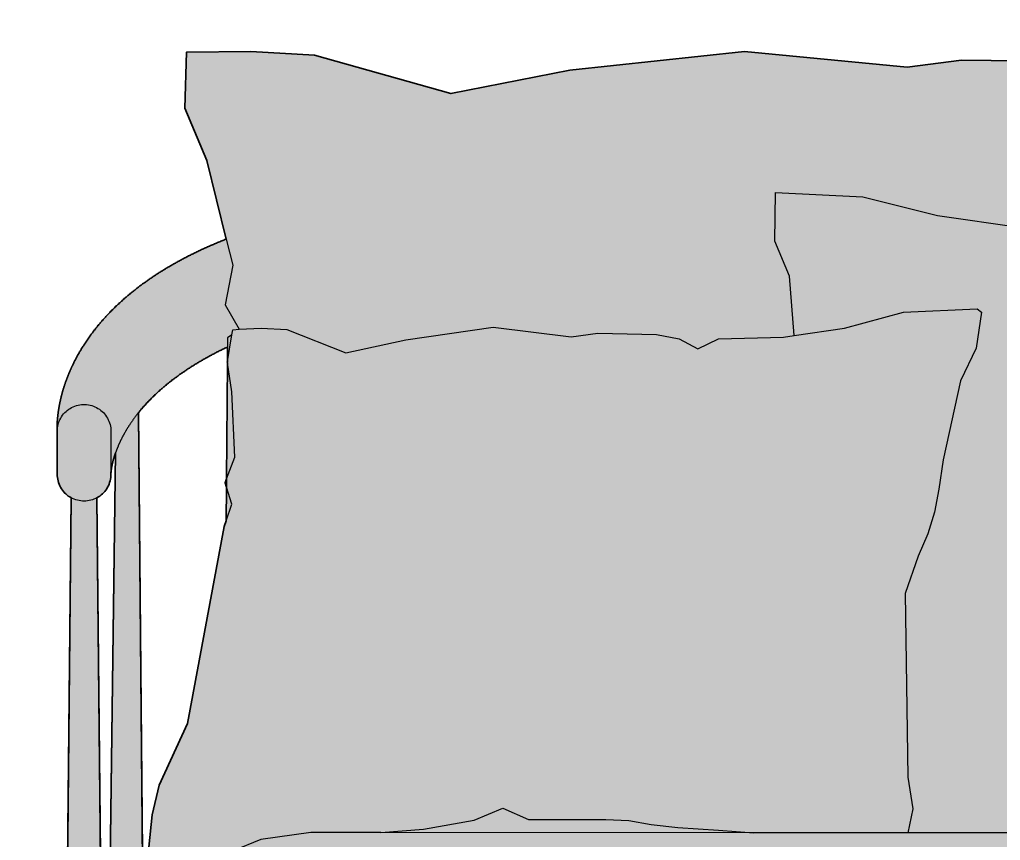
# Model space of a CAD drawing. Header units: millimetres. Extents: x 0 to 2215, y -1124 to 763.
# Drawn here: x 79.2 to 535.2, y 381.4 to 762.8 of the extents above; entities that cross this region are included whole.
import ezdxf

# ---------------------------------------------------------------- set-up
doc = ezdxf.new("R2010")
doc.units = ezdxf.units.MM
doc.layers.add('Blocks', color=7, linetype='Continuous')
doc.layers.add('Blocks$Fill', color=7, linetype='Continuous', true_color=0xffffff)
doc.layers.add('Blocks$Inner', color=7, linetype='Continuous', lineweight=25, true_color=0x007f00)
doc.layers.add('Blocks$Outline', color=7, linetype='Continuous', lineweight=35, true_color=0xff3f3f)

# ---------------------------------------------------------------- blocks, each defined once
blk = doc.blocks.new('Fly SC1 Sofa Front')
at = {"layer": 'Blocks$Fill'}
h = blk.add_hatch(color=256, dxfattribs=at)
h.paths.add_polyline_path([(156.92, 199.66), (168.74, 2.68), (168.76, 2.58), (168.77, 2.48), (168.79, 2.38), (168.81, 2.28), (168.84, 2.18), (168.87, 2.08), (168.9, 1.98), (168.94, 1.88), (168.98, 1.79), (169.02, 1.69), (169.07, 1.6), (169.12, 1.51), (169.17, 1.42), (169.23, 1.33), (169.28, 1.25), (169.35, 1.16), (169.41, 1.08), (169.48, 1), (169.55, 0.93), (169.62, 0.85), (169.69, 0.78), (169.77, 0.71), (169.85, 0.65), (169.93, 0.58), (170.02, 0.52), (170.1, 0.47), (170.19, 0.41), (170.28, 0.36), (170.37, 0.31), (170.46, 0.27), (170.56, 0.23), (170.65, 0.19), (170.75, 0.15), (170.85, 0.12), (170.95, 0.09), (171.05, 0.07), (171.15, 0.04), (171.25, 0.03), (171.35, 0.01), (171.46, 0), (171.56, -0.01), (171.66, -0.01), (171.77, -0.01), (171.87, -0.01), (171.97, 0), (181.88, 0), (191.79, 0), (191.89, -0.01), (192, -0.01), (192.1, -0.01), (192.2, -0.01), (192.31, 0), (192.41, 0.01), (192.51, 0.03), (192.61, 0.04), (192.71, 0.07), (192.81, 0.09), (192.91, 0.12), (193.01, 0.15), (193.11, 0.19), (193.21, 0.23), (193.3, 0.27), (193.39, 0.31), (193.48, 0.36), (193.57, 0.41), (193.66, 0.47), (193.75, 0.52), (193.83, 0.58), (193.91, 0.65), (193.99, 0.71), (194.07, 0.78), (194.15, 0.85), (194.22, 0.93), (194.29, 1), (194.35, 1.08), (194.42, 1.16), (194.48, 1.25), (194.54, 1.33), (194.59, 1.42), (194.65, 1.51), (194.7, 1.6), (194.74, 1.69), (194.78, 1.79), (194.82, 1.88), (194.86, 1.98), (194.89, 2.08), (194.92, 2.18), (194.95, 2.28), (194.97, 2.38), (194.99, 2.48), (195.01, 2.58), (195.02, 2.68), (195.03, 2.79), (195.03, 2.89), (206.84, 199.66), (229.11, 199.66), (240.92, 2.79), (240.93, 2.68), (240.94, 2.58), (240.96, 2.48), (240.98, 2.38), (241, 2.28), (241.03, 2.18), (241.06, 2.08), (241.09, 1.98), (241.13, 1.88), (241.17, 1.79), (241.21, 1.69), (241.26, 1.6), (241.3, 1.51), (241.36, 1.42), (241.41, 1.33), (241.47, 1.25), (241.53, 1.16), (241.6, 1.08), (241.66, 1), (241.73, 0.93), (241.81, 0.85), (241.88, 0.78), (241.96, 0.71), (242.04, 0.65), (242.12, 0.58), (242.2, 0.52), (242.29, 0.47), (242.38, 0.41), (242.47, 0.36), (242.56, 0.31), (242.65, 0.27), (242.75, 0.23), (242.84, 0.19), (242.94, 0.15), (243.04, 0.12), (243.14, 0.09), (243.24, 0.07), (243.34, 0.04), (243.44, 0.03), (243.54, 0.01), (243.64, 0), (243.75, -0.01), (243.85, -0.01), (243.95, -0.01), (244.06, -0.01), (244.16, 0), (254.07, 0), (263.98, 0), (264.08, -0.01), (264.18, -0.01), (264.29, -0.01), (264.39, -0.01), (264.49, 0), (264.6, 0.01), (264.7, 0.03), (264.8, 0.04), (264.9, 0.07), (265, 0.09), (265.1, 0.12), (265.2, 0.15), (265.3, 0.19), (265.39, 0.23), (265.49, 0.27), (265.58, 0.31), (265.67, 0.36), (265.76, 0.41), (265.85, 0.47), (265.94, 0.52), (266.02, 0.58), (266.1, 0.65), (266.18, 0.71), (266.26, 0.78), (266.33, 0.85), (266.4, 0.93), (266.47, 1), (266.54, 1.08), (266.61, 1.16), (266.67, 1.25), (266.73, 1.33), (266.78, 1.42), (266.83, 1.51), (266.88, 1.6), (266.93, 1.69), (266.97, 1.79), (267.01, 1.88), (267.05, 1.98), (267.08, 2.08), (267.11, 2.18), (267.14, 2.28), (267.16, 2.38), (267.18, 2.48), (267.19, 2.58), (267.21, 2.68), (267.22, 2.79), (267.22, 2.89), (279.03, 199.66), (752.69, 199.66), (764.51, 2.68), (764.52, 2.58), (764.54, 2.48), (764.56, 2.38), (764.58, 2.28), (764.6, 2.18), (764.63, 2.08), (764.67, 1.98), (764.7, 1.88), (764.74, 1.79), (764.79, 1.69), (764.83, 1.6), (764.88, 1.51), (764.93, 1.42), (764.99, 1.33), (765.05, 1.25), (765.11, 1.16), (765.17, 1.08), (765.24, 1), (765.31, 0.93), (765.38, 0.85), (765.46, 0.78), (765.54, 0.71), (765.61, 0.65), (765.7, 0.58), (765.78, 0.52), (765.87, 0.47), (765.95, 0.41), (766.04, 0.36), (766.14, 0.31), (766.23, 0.27), (766.32, 0.23), (766.42, 0.19), (766.52, 0.15), (766.61, 0.12), (766.71, 0.09), (766.81, 0.07), (766.92, 0.04), (767.02, 0.03), (767.12, 0.01), (767.22, 0), (767.33, -0.01), (767.43, -0.01), (767.53, -0.01), (767.63, -0.01), (767.74, 0), (777.65, 0), (787.55, 0), (787.66, -0.01), (787.76, -0.01), (787.86, -0.01), (787.97, -0.01), (788.07, 0), (788.17, 0.01), (788.28, 0.03), (788.38, 0.04), (788.48, 0.07), (788.58, 0.09), (788.68, 0.12), (788.78, 0.15), (788.87, 0.19), (788.97, 0.23), (789.06, 0.27), (789.16, 0.31), (789.25, 0.36), (789.34, 0.41), (789.43, 0.47), (789.51, 0.52), (789.6, 0.58), (789.68, 0.65), (789.76, 0.71), (789.84, 0.78), (789.91, 0.85), (789.98, 0.93), (790.05, 1), (790.12, 1.08), (790.18, 1.16), (790.24, 1.25), (790.3, 1.33), (790.36, 1.42), (790.41, 1.51), (790.46, 1.6), (790.51, 1.69), (790.55, 1.79), (790.59, 1.88), (790.63, 1.98), (790.66, 2.08), (790.69, 2.18), (790.71, 2.28), (790.74, 2.38), (790.76, 2.48), (790.77, 2.58), (790.78, 2.68), (790.79, 2.79), (790.8, 2.89), (802.6, 199.66), (825.33, 199.66), (837.14, 2.79), (837.15, 2.68), (837.16, 2.58), (837.18, 2.48), (837.2, 2.38), (837.22, 2.28), (837.25, 2.18), (837.28, 2.08), (837.31, 1.98), (837.35, 1.88), (837.39, 1.79), (837.43, 1.69), (837.47, 1.6), (837.52, 1.51), (837.58, 1.42), (837.63, 1.33), (837.69, 1.25), (837.75, 1.16), (837.82, 1.08), (837.88, 1), (837.95, 0.93), (838.03, 0.85), (838.1, 0.78), (838.18, 0.71), (838.26, 0.65), (838.34, 0.58), (838.42, 0.52), (838.51, 0.47), (838.6, 0.41), (838.69, 0.36), (838.78, 0.31), (838.87, 0.27), (838.96, 0.23), (839.06, 0.19), (839.16, 0.15), (839.26, 0.12), (839.36, 0.09), (839.46, 0.07), (839.56, 0.04), (839.66, 0.03), (839.76, 0.01), (839.86, 0), (839.97, -0.01), (840.07, -0.01), (840.17, -0.01), (840.28, -0.01), (840.38, 0), (850.29, 0), (860.2, 0), (860.3, -0.01), (860.4, -0.01), (860.51, -0.01), (860.61, -0.01), (860.71, 0), (860.82, 0.01), (860.92, 0.03), (861.02, 0.04), (861.12, 0.07), (861.22, 0.09), (861.32, 0.12), (861.42, 0.15), (861.52, 0.19), (861.61, 0.23), (861.71, 0.27), (861.8, 0.31), (861.89, 0.36), (861.98, 0.41), (862.07, 0.47), (862.16, 0.52), (862.24, 0.58), (862.32, 0.65), (862.4, 0.71), (862.48, 0.78), (862.55, 0.85), (862.62, 0.93), (862.69, 1), (862.76, 1.08), (862.83, 1.16), (862.89, 1.25), (862.95, 1.33), (863, 1.42), (863.05, 1.51), (863.1, 1.6), (863.15, 1.69), (863.19, 1.79), (863.23, 1.88), (863.27, 1.98), (863.3, 2.08), (863.33, 2.18), (863.36, 2.28), (863.38, 2.38), (863.4, 2.48), (863.41, 2.58), (863.43, 2.68), (863.44, 2.79), (875.25, 199.66), (904.87, 199.7), (906, 199.75), (907.13, 199.83), (908.27, 199.92), (909.42, 200.03), (910.57, 200.17), (911.73, 200.33), (912.89, 200.51), (914.05, 200.72), (915.22, 200.95), (916.38, 201.21), (917.54, 201.48), (918.7, 201.79), (919.86, 202.12), (921.02, 202.47), (922.17, 202.85), (923.31, 203.25), (924.44, 203.67), (925.57, 204.12), (926.68, 204.6), (927.79, 205.1), (928.88, 205.62), (929.96, 206.17), (931.02, 206.74), (932.06, 207.34), (933.09, 207.95), (934.1, 208.59), (935.09, 209.25), (936.06, 209.94), (937.01, 210.64), (937.94, 211.36), (938.84, 212.1), (939.71, 212.86), (940.57, 213.63), (941.39, 214.42), (942.19, 215.23), (942.96, 216.06), (943.7, 216.89), (944.42, 217.74), (945.1, 218.6), (945.76, 219.48), (946.38, 220.36), (946.98, 221.25), (947.54, 222.15), (948.07, 223.06), (948.58, 223.97), (949.05, 224.89), (949.49, 225.82), (949.9, 226.74), (950.28, 227.67), (950.63, 228.6), (950.94, 229.53), (951.23, 230.47), (951.49, 231.4), (951.72, 232.32), (951.92, 233.25), (952.09, 234.17), (952.23, 235.09), (952.35, 236), (952.44, 236.91), (952.5, 237.81), (952.54, 238.7), (952.55, 239.59), (931.57, 239.58), (928.51, 540.51), (928.6, 540.56), (929.27, 540.96), (929.92, 541.4), (930.54, 541.88), (931.13, 542.4), (931.68, 542.95), (932.2, 543.54), (932.68, 544.16), (933.12, 544.81), (933.52, 545.48), (933.87, 546.18), (934.19, 546.9), (934.45, 547.64), (934.67, 548.39), (934.84, 549.15), (934.96, 549.93), (935.04, 550.71), (935.06, 551.49), (935.06, 571.46), (935.06, 571.46), (935.06, 571.47), (935.07, 571.55), (935.07, 571.56), (935.1, 572.16), (935.12, 573.17), (935.1, 574.6), (935.02, 576.21), (934.87, 578.11), (934.63, 580.14), (934.29, 582.4), (933.89, 584.55), (933.38, 586.85), (932.8, 589.11), (932.11, 591.49), (931.3, 593.97), (930.43, 596.34), (929.44, 598.79), (928.33, 601.31), (927.08, 603.89), (925.81, 606.31), (924.41, 608.77), (922.88, 611.26), (921.22, 613.79), (919.4, 616.34), (917.45, 618.91), (915.33, 621.5), (913.05, 624.11), (910.61, 626.71), (907.99, 629.33), (905.2, 631.93), (902.22, 634.53), (899.05, 637.12), (898.75, 637.35), (898.45, 637.58), (902.77, 650.55), (902.15, 670.19), (882.39, 670.93), (862.63, 670.19), (857.05, 668.46), (860.84, 713.56), (871.6, 735.34), (871.26, 762.77), (810.24, 759.38), (756.43, 747.67), (698.72, 740.98), (660.79, 740.55), (637.18, 740.12), (615.14, 730.92), (592.31, 739.68), (572.26, 743.24), (517.06, 743.94), (491.81, 740.64), (416.21, 748.01), (335.06, 739.34), (279.69, 728.4), (216.25, 746.28), (186.65, 747.93), (156.71, 747.58), (155.93, 721.63), (166.17, 697.33), (175.16, 660.8), (174.65, 660.54), (174.16, 660.35), (167.45, 657.54), (161.57, 654.84), (156.03, 652.07), (151.2, 649.45), (146.64, 646.78), (142.34, 644.06), (138.29, 641.31), (134.49, 638.52), (131.21, 635.94), (128.13, 633.35), (125.24, 630.75), (122.52, 628.14), (119.99, 625.53), (117.62, 622.92), (115.42, 620.32), (113.37, 617.74), (111.48, 615.17), (109.74, 612.63), (108.13, 610.12), (106.67, 607.64), (105.33, 605.21), (104.11, 602.81), (102.92, 600.26), (101.86, 597.76), (100.92, 595.35), (100.1, 593), (99.34, 590.56), (98.69, 588.23), (98.12, 585.85), (97.66, 583.61), (97.27, 581.38), (97, 579.35), (96.8, 577.4), (96.67, 575.61), (96.62, 574.03), (96.61, 572.75), (96.64, 571.86), (96.66, 571.86), (96.69, 550.71), (96.76, 549.93), (96.89, 549.15), (97.06, 548.39), (97.28, 547.64), (97.54, 546.9), (97.85, 546.18), (98.21, 545.48), (98.61, 544.81), (99.05, 544.16), (99.53, 543.54), (100.05, 542.95), (100.6, 542.4), (101.19, 541.88), (101.81, 541.4), (102.46, 540.96), (103.13, 540.56), (103.22, 540.51), (100.16, 239.58), (79.17, 239.59), (79.22, 237.81), (79.29, 236.91), (79.38, 236), (79.49, 235.09), (79.64, 234.17), (79.81, 233.25), (80.01, 232.32), (80.24, 231.4), (80.5, 230.47), (80.78, 229.53), (81.1, 228.6), (81.45, 227.67), (81.83, 226.74), (82.24, 225.82), (82.68, 224.89), (83.15, 223.97), (83.65, 223.06), (84.19, 222.15), (84.75, 221.25), (85.34, 220.36), (85.97, 219.48), (86.62, 218.6), (87.31, 217.74), (88.02, 216.89), (88.77, 216.06), (89.54, 215.23), (90.34, 214.42), (91.16, 213.63), (92.01, 212.86), (92.89, 212.1), (93.79, 211.36), (94.72, 210.64), (95.66, 209.94), (96.63, 209.25), (97.62, 208.59), (98.63, 207.95), (99.66, 207.34), (100.71, 206.74), (101.77, 206.17), (102.85, 205.62), (103.94, 205.1), (105.04, 204.6), (106.16, 204.12), (107.28, 203.67), (108.42, 203.25), (109.56, 202.85), (110.71, 202.47), (111.86, 202.12), (113.02, 201.79), (114.18, 201.48), (115.35, 201.21), (116.51, 200.95), (117.68, 200.72), (118.84, 200.51), (120, 200.33), (121.16, 200.17), (122.31, 200.03), (123.45, 199.92), (124.6, 199.83), (125.73, 199.75), (126.85, 199.7), (127.97, 199.67), (129.08, 199.66)], flags=0)
h.paths.add_polyline_path([(895.28, 365.13), (894.85, 352.38), (875.76, 370.36), (888.6, 365.86)], flags=0)
h.paths.add_polyline_path([(894.12, 239.57), (848.71, 239.56), (876.18, 248.05), (894.52, 266.06)], flags=0)
h.paths.add_polyline_path([(895.82, 425.24), (890.94, 439.36), (886.89, 519.19), (887.21, 553.98), (884.11, 565.54), (890.31, 579.41), (888.65, 589.31), (888.88, 589.1), (888.97, 589.02), (889.2, 588.8), (891.44, 586.63), (893.51, 584.48), (895.43, 582.35), (897.19, 580.26)], flags=0)
h.paths.add_polyline_path([(115.06, 540.51), (115.15, 540.56), (115.83, 540.96), (116.48, 541.4), (117.1, 541.88), (117.68, 542.4), (118.24, 542.95), (118.76, 543.54), (119.24, 544.16), (119.68, 544.81), (120.08, 545.48), (120.43, 546.18), (120.74, 546.9), (121.01, 547.64), (121.23, 548.39), (121.4, 549.15), (121.52, 549.93), (121.59, 550.71), (121.62, 551.49), (121.65, 552.57), (121.69, 552.57), (121.69, 552.62), (121.78, 553.44), (121.94, 554.47), (122.14, 555.59), (122.42, 556.87), (122.78, 558.29), (123.19, 559.72), (123.69, 561.26), (123.76, 561.47), (119.6, 239.57), (118.13, 239.57)], flags=0)
h.paths.add_polyline_path([(175.81, 610.67), (175.78, 603.83), (175.72, 603.56), (175.77, 603.26), (175.42, 549.31), (174.72, 547.52), (175.35, 545.5), (175.24, 529.88), (174.27, 527.25), (157.21, 435.68), (144.13, 407.06), (140.8, 393.26), (139.2, 378.19), (139.07, 374.03), (141.16, 372.35), (164.16, 374.26), (164.27, 370.68), (143.79, 351.95), (140.32, 326.26), (139.97, 291.89), (144.49, 266.2), (162.89, 248.14), (192.1, 239.53), (137.57, 239.56), (134.43, 580.12), (136.3, 582.35), (138.22, 584.48), (140.29, 586.63), (142.53, 588.8), (144.94, 590.98), (147.53, 593.18), (150.31, 595.37), (153.58, 597.79), (157.09, 600.2), (160.86, 602.6), (164.88, 604.98), (169.57, 607.54), (174.58, 610.07)], flags=0)
at = {"layer": 'Blocks$Inner'}
for p, q in [((137.57, 239.56), (134.43, 580.12)), ((119.6, 239.57), (123.76, 561.47)), ((100.16, 239.58), (103.22, 540.51)), ((118.13, 239.57), (115.06, 540.51))]:
    blk.add_line(p, q, dxfattribs=at)
for points in [[(96.66, 571.6), (96.65, 571.62), (96.65, 571.64), (96.65, 571.67), (96.65, 571.69), (96.65, 571.72), (96.65, 571.74), (96.65, 571.77), (96.64, 571.8), (96.64, 571.83), (96.64, 571.86), (96.64, 571.89), (96.64, 571.93), (96.64, 571.96), (96.63, 572), (96.63, 572.04), (96.63, 572.08), (96.63, 572.12), (96.63, 572.16), (96.63, 572.2), (96.62, 572.25), (96.62, 572.29), (96.62, 572.34), (96.62, 572.39), (96.62, 572.43), (96.62, 572.48), (96.62, 572.54), (96.62, 572.59), (96.61, 572.64), (96.61, 572.7), (96.61, 572.75), (96.61, 572.81), (96.61, 572.87), (96.61, 572.93), (96.61, 572.99), (96.61, 573.05), (96.61, 573.11), (96.61, 573.17), (96.61, 573.24), (96.61, 573.31), (96.61, 573.37), (96.61, 573.44), (96.61, 573.51), (96.61, 573.58), (96.61, 573.65), (96.61, 573.73), (96.61, 573.8), (96.61, 573.88), (96.61, 573.95), (96.62, 574.03), (96.62, 574.11), (96.62, 574.19), (96.62, 574.27), (96.62, 574.35), (96.62, 574.43), (96.63, 574.52), (96.63, 574.6), (96.63, 574.69), (96.63, 574.78), (96.64, 574.86), (96.64, 574.95), (96.64, 575.04), (96.65, 575.13), (96.65, 575.23), (96.66, 575.32), (96.66, 575.42), (96.67, 575.51), (96.67, 575.61), (96.68, 575.7), (96.68, 575.8), (96.69, 575.9), (96.69, 576), (96.7, 576.11), (96.71, 576.21), (96.71, 576.31), (96.72, 576.42), (96.73, 576.52), (96.73, 576.63), (96.74, 576.74), (96.75, 576.85), (96.76, 576.96), (96.77, 577.07), (96.78, 577.18), (96.79, 577.29), (96.8, 577.4), (96.81, 577.52), (96.82, 577.63), (96.83, 577.75), (96.84, 577.87), (96.85, 577.99), (96.86, 578.11), (96.87, 578.23), (96.88, 578.35), (96.9, 578.47), (96.91, 578.59), (96.92, 578.72), (96.94, 578.84), (96.95, 578.97), (96.97, 579.09), (96.98, 579.22), (97, 579.35), (97.01, 579.48), (97.03, 579.61), (97.04, 579.74), (97.06, 579.87), (97.08, 580.01), (97.1, 580.14), (97.11, 580.27), (97.13, 580.41), (97.15, 580.55), (97.17, 580.68), (97.19, 580.82), (97.21, 580.96), (97.23, 581.1), (97.25, 581.24), (97.27, 581.38), (97.3, 581.53), (97.32, 581.67), (97.34, 581.81), (97.37, 581.96), (97.39, 582.11), (97.41, 582.25), (97.44, 582.4), (97.46, 582.55), (97.49, 582.7), (97.52, 582.85), (97.54, 583), (97.57, 583.15), (97.6, 583.3), (97.63, 583.46), (97.66, 583.61), (97.68, 583.76), (97.71, 583.92), (97.74, 584.08), (97.78, 584.23), (97.81, 584.39), (97.84, 584.55), (97.87, 584.71), (97.9, 584.87), (97.94, 585.03), (97.97, 585.19), (98.01, 585.36), (98.04, 585.52), (98.08, 585.68), (98.12, 585.85), (98.15, 586.01), (98.19, 586.18), (98.23, 586.35), (98.27, 586.51), (98.31, 586.68), (98.35, 586.85), (98.39, 587.02), (98.43, 587.19), (98.47, 587.36), (98.51, 587.54), (98.56, 587.71), (98.6, 587.88), (98.64, 588.06), (98.69, 588.23), (98.74, 588.41), (98.78, 588.58), (98.83, 588.76), (98.88, 588.94), (98.92, 589.11), (98.97, 589.29), (99.02, 589.47), (99.07, 589.65), (99.13, 589.83), (99.18, 590.01), (99.23, 590.2), (99.28, 590.38), (99.34, 590.56), (99.39, 590.75), (99.45, 590.93), (99.5, 591.12), (99.56, 591.3), (99.62, 591.49), (99.67, 591.68), (99.73, 591.86), (99.79, 592.05), (99.85, 592.24), (99.91, 592.43), (99.97, 592.62), (100.04, 592.81), (100.1, 593), (100.16, 593.2), (100.23, 593.39), (100.3, 593.58), (100.36, 593.78), (100.43, 593.97), (100.5, 594.16), (100.56, 594.36), (100.63, 594.56), (100.7, 594.75), (100.78, 594.95), (100.85, 595.15), (100.92, 595.35), (100.99, 595.54), (101.07, 595.74), (101.14, 595.94), (101.22, 596.14), (101.3, 596.34), (101.37, 596.55), (101.45, 596.75), (101.53, 596.95), (101.61, 597.15), (101.69, 597.36), (101.77, 597.56), (101.86, 597.76), (101.94, 597.97), (102.02, 598.17), (102.11, 598.38), (102.2, 598.59), (102.28, 598.79), (102.37, 599), (102.46, 599.21), (102.55, 599.42), (102.64, 599.63), (102.73, 599.84), (102.82, 600.05), (102.92, 600.26), (103.01, 600.47), (103.11, 600.68), (103.2, 600.89), (103.3, 601.1), (103.4, 601.31), (103.5, 601.53), (103.6, 601.74), (103.7, 601.95), (103.8, 602.17), (103.9, 602.38), (104.01, 602.6), (104.11, 602.81), (104.22, 603.03), (104.32, 603.24), (104.43, 603.46), (104.54, 603.68), (104.65, 603.89), (104.76, 604.11), (104.87, 604.33), (104.98, 604.55), (105.1, 604.77), (105.21, 604.99), (105.33, 605.21), (105.44, 605.43), (105.56, 605.65), (105.68, 605.87), (105.8, 606.09), (105.92, 606.31), (106.04, 606.53), (106.16, 606.75), (106.29, 606.98), (106.41, 607.2), (106.54, 607.42), (106.67, 607.64), (106.79, 607.87), (106.92, 608.09), (107.05, 608.32), (107.18, 608.54), (107.32, 608.77), (107.45, 608.99), (107.58, 609.22), (107.72, 609.44), (107.86, 609.67), (107.99, 609.9), (108.13, 610.12), (108.27, 610.35), (108.42, 610.58), (108.56, 610.8), (108.7, 611.03), (108.85, 611.26), (108.99, 611.49), (109.14, 611.72), (109.29, 611.95), (109.44, 612.17), (109.59, 612.4), (109.74, 612.63), (109.89, 612.86), (110.04, 613.09), (110.2, 613.32), (110.36, 613.55), (110.51, 613.79), (110.67, 614.02), (110.83, 614.25), (110.99, 614.48), (111.15, 614.71), (111.32, 614.94), (111.48, 615.17), (111.65, 615.41), (111.81, 615.64), (111.98, 615.87), (112.15, 616.1), (112.32, 616.34), (112.49, 616.57), (112.67, 616.8), (112.84, 617.04), (113.02, 617.27), (113.19, 617.51), (113.37, 617.74), (113.55, 617.97), (113.73, 618.21), (113.91, 618.44), (114.1, 618.68), (114.28, 618.91), (114.47, 619.15), (114.66, 619.38), (114.84, 619.62), (115.03, 619.85), (115.22, 620.09), (115.42, 620.32), (115.61, 620.56), (115.81, 620.8), (116, 621.03), (116.2, 621.27), (116.4, 621.5), (116.6, 621.74), (116.8, 621.98), (117, 622.21), (117.21, 622.45), (117.41, 622.68), (117.62, 622.92), (117.83, 623.16), (118.04, 623.39), (118.25, 623.63), (118.46, 623.87), (118.67, 624.11), (118.89, 624.34), (119.11, 624.58), (119.32, 624.82), (119.54, 625.05), (119.76, 625.29), (119.99, 625.53), (120.21, 625.77), (120.43, 626), (120.66, 626.24), (120.89, 626.48), (121.12, 626.71), (121.35, 626.95), (121.58, 627.19), (121.81, 627.43), (122.05, 627.66), (122.28, 627.9), (122.52, 628.14), (122.76, 628.38), (123, 628.61), (123.24, 628.85), (123.49, 629.09), (123.73, 629.33), (123.98, 629.56), (124.23, 629.8), (124.48, 630.04), (124.73, 630.27), (124.98, 630.51), (125.24, 630.75), (125.49, 630.99), (125.75, 631.22), (126.01, 631.46), (126.27, 631.7), (126.53, 631.93), (126.79, 632.17), (127.06, 632.41), (127.32, 632.64), (127.59, 632.88), (127.86, 633.12), (128.13, 633.35), (128.4, 633.59), (128.68, 633.82), (128.95, 634.06), (129.23, 634.3), (129.51, 634.53), (129.79, 634.77), (130.07, 635), (130.35, 635.24), (130.64, 635.47), (130.92, 635.71), (131.21, 635.94), (131.5, 636.18), (131.79, 636.41), (132.09, 636.65), (132.38, 636.88), (132.68, 637.12), (132.98, 637.35), (133.28, 637.59), (133.58, 637.82), (133.88, 638.05), (134.18, 638.29), (134.49, 638.52), (134.8, 638.75), (135.11, 638.99), (135.42, 639.22), (135.73, 639.45), (136.04, 639.68), (136.36, 639.92), (136.68, 640.15), (137, 640.38), (137.32, 640.61), (137.64, 640.84), (137.97, 641.08), (138.29, 641.31), (138.62, 641.54), (138.95, 641.77), (139.28, 642), (139.61, 642.23), (139.95, 642.46), (140.28, 642.69), (140.62, 642.92), (140.96, 643.15), (141.3, 643.38), (141.65, 643.6), (141.99, 643.83), (142.34, 644.06), (142.69, 644.29), (143.04, 644.52), (143.39, 644.74), (143.74, 644.97), (144.1, 645.2), (144.46, 645.42), (144.82, 645.65), (145.18, 645.88), (145.54, 646.1), (145.91, 646.33), (146.27, 646.55), (146.64, 646.78), (147.01, 647), (147.38, 647.23), (147.76, 647.45), (148.13, 647.67), (148.51, 647.9), (148.89, 648.12), (149.27, 648.34), (149.65, 648.56), (150.04, 648.78), (150.42, 649.01), (150.81, 649.23), (151.2, 649.45), (151.59, 649.67), (151.99, 649.89), (152.38, 650.11), (152.78, 650.33), (153.18, 650.55), (153.58, 650.76), (153.98, 650.98), (154.39, 651.2), (154.8, 651.42), (155.21, 651.63), (155.62, 651.85), (156.03, 652.07), (156.44, 652.28), (156.86, 652.5), (157.28, 652.71), (157.7, 652.93), (158.12, 653.14), (158.55, 653.36), (158.97, 653.57), (159.4, 653.78), (159.83, 653.99), (160.26, 654.21), (160.7, 654.42), (161.13, 654.63), (161.57, 654.84), (162.01, 655.05), (162.45, 655.26), (162.9, 655.47), (163.34, 655.68), (163.79, 655.89), (164.24, 656.09), (164.69, 656.3), (165.15, 656.51), (165.6, 656.72), (166.06, 656.92), (166.52, 657.13), (166.98, 657.33), (167.45, 657.54), (167.91, 657.74), (168.38, 657.94), (168.85, 658.15), (169.32, 658.35), (169.8, 658.55), (170.27, 658.75), (170.75, 658.95), (171.23, 659.15), (171.71, 659.35), (172.2, 659.55), (172.69, 659.75), (173.17, 659.95), (173.67, 660.15), (174.16, 660.35), (174.65, 660.54), (175.16, 660.8), (166.17, 697.33), (155.93, 721.63), (156.71, 747.58), (186.65, 747.93), (216.25, 746.28), (279.69, 728.4), (335.06, 739.34), (416.21, 748.01), (491.81, 740.64), (517.06, 743.94), (572.26, 743.24)], [(439.29, 616.03), (437.16, 643.62), (430.28, 659.85), (430.63, 682.44), (471.22, 680.5), (505.99, 671.68), (544.81, 666.18)], [(175.19, 660.8), (178.25, 648.64), (174.81, 630.23), (181.3, 618.94)], [(847.46, 381.21), (823.98, 384.9), (706.25, 384.89), (613.25, 384.93), (492.12, 384.87), (420.5, 384.92), (247.09, 385.01), (214.59, 385.02), (191.35, 381.8), (178.4, 376.51)], [(139.2, 378.19), (140.8, 393.26), (144.13, 407.06), (157.21, 435.68), (174.27, 527.25), (175.24, 529.88), (177.9, 537.55), (175.35, 545.5), (174.72, 547.52), (175.42, 549.31), (179.17, 559.44), (177.87, 589.77), (175.77, 603.26), (175.78, 603.83), (177.92, 616.26), (178.33, 618.66), (181.3, 618.94), (191.45, 619.35), (203.36, 618.73), (230.89, 607.96), (258.78, 614.05), (299.36, 619.79), (335.63, 615.37), (348.07, 617.05), (375.25, 616.52), (385.75, 614.49), (394.57, 609.73), (404.19, 614.49), (434.41, 615.24), (439.29, 616.03), (462.73, 619.41), (490.08, 626.82), (524.32, 628.41), (526.44, 626.82), (523.97, 610.06), (516.56, 594.88), (508.61, 558.17), (506.5, 544.58), (504.56, 533.82), (501.38, 523.76), (496.97, 513.52), (490.97, 496.05), (492.2, 410.82), (494.5, 395.99), (492.12, 384.87)], [(177.92, 616.26), (175.83, 614.84), (175.81, 610.67), (175.45, 610.48), (175.01, 610.28), (174.58, 610.07), (174.15, 609.86), (173.72, 609.65), (173.3, 609.44), (172.87, 609.23), (172.45, 609.02), (172.03, 608.81), (171.61, 608.6), (171.2, 608.39), (170.79, 608.18), (170.38, 607.97), (169.97, 607.76), (169.57, 607.54), (169.16, 607.33), (168.76, 607.12), (168.36, 606.91), (167.97, 606.69), (167.57, 606.48), (167.18, 606.27), (166.79, 606.05), (166.4, 605.84), (166.02, 605.63), (165.64, 605.41), (165.26, 605.2), (164.88, 604.98), (164.5, 604.77), (164.13, 604.55), (163.75, 604.33), (163.39, 604.12), (163.02, 603.9), (162.65, 603.69), (162.29, 603.47), (161.93, 603.25), (161.57, 603.04), (161.21, 602.82), (160.86, 602.6), (160.5, 602.39), (160.15, 602.17), (159.81, 601.95), (159.46, 601.73), (159.12, 601.51), (158.77, 601.3), (158.43, 601.08), (158.1, 600.86), (157.76, 600.64), (157.43, 600.42), (157.09, 600.2), (156.76, 599.99), (156.44, 599.77), (156.11, 599.55), (155.79, 599.33), (155.47, 599.11), (155.15, 598.89), (154.83, 598.67), (154.51, 598.45), (154.2, 598.23), (153.89, 598.01), (153.58, 597.79), (153.27, 597.57), (152.97, 597.35), (152.66, 597.13), (152.36, 596.91), (152.06, 596.69), (151.77, 596.47), (151.47, 596.25), (151.18, 596.03), (150.88, 595.81), (150.59, 595.59), (150.31, 595.37), (150.02, 595.16), (149.74, 594.93), (149.45, 594.72), (149.17, 594.5), (148.9, 594.28), (148.62, 594.06), (148.34, 593.84), (148.07, 593.62), (147.8, 593.4), (147.53, 593.18), (147.26, 592.96), (147, 592.74), (146.73, 592.52), (146.47, 592.3), (146.21, 592.08), (145.96, 591.86), (145.7, 591.64), (145.44, 591.42), (145.19, 591.2), (144.94, 590.98), (144.69, 590.76), (144.44, 590.54), (144.2, 590.33), (143.96, 590.11), (143.71, 589.89), (143.47, 589.67), (143.23, 589.45), (143, 589.23), (142.76, 589.02), (142.53, 588.8), (142.3, 588.58), (142.07, 588.36), (141.84, 588.14), (141.61, 587.93), (141.39, 587.71), (141.17, 587.49), (140.94, 587.28), (140.72, 587.06), (140.51, 586.84), (140.29, 586.63), (140.08, 586.41), (139.86, 586.2), (139.65, 585.98), (139.44, 585.76), (139.23, 585.55), (139.03, 585.33), (138.82, 585.12), (138.62, 584.91), (138.42, 584.69), (138.22, 584.48), (138.02, 584.26), (137.82, 584.05), (137.63, 583.84), (137.43, 583.62), (137.24, 583.41), (137.05, 583.2), (136.86, 582.99), (136.67, 582.77), (136.49, 582.56), (136.3, 582.35), (136.12, 582.14), (135.94, 581.93), (135.76, 581.72), (135.58, 581.51), (135.4, 581.3), (135.23, 581.09), (135.05, 580.88), (134.88, 580.67), (134.71, 580.46), (134.54, 580.25), (134.37, 580.05), (134.21, 579.84), (134.04, 579.63), (133.88, 579.43), (133.72, 579.22), (133.56, 579.01), (133.4, 578.81), (133.24, 578.6), (133.08, 578.4), (132.93, 578.19), (132.77, 577.99), (132.62, 577.78), (132.47, 577.58), (132.32, 577.38), (132.17, 577.18), (132.03, 576.97), (131.88, 576.77), (131.74, 576.57), (131.59, 576.37), (131.45, 576.17), (131.31, 575.97), (131.17, 575.77), (131.04, 575.57), (130.9, 575.37), (130.77, 575.17), (130.63, 574.98), (130.5, 574.78), (130.37, 574.58), (130.24, 574.39), (130.11, 574.19), (129.99, 574), (129.86, 573.8), (129.74, 573.61), (129.61, 573.41), (129.49, 573.22), (129.37, 573.03), (129.25, 572.83), (129.13, 572.64), (129.02, 572.45), (128.9, 572.26), (128.79, 572.07), (128.67, 571.88), (128.56, 571.69), (128.45, 571.5), (128.34, 571.32), (128.23, 571.13), (128.12, 570.94), (128.02, 570.76), (127.91, 570.57), (127.81, 570.39), (127.71, 570.2), (127.61, 570.02), (127.51, 569.83), (127.41, 569.65), (127.31, 569.47), (127.21, 569.29), (127.11, 569.11), (127.02, 568.93), (126.93, 568.75), (126.83, 568.57), (126.74, 568.39), (126.65, 568.21), (126.56, 568.04), (126.47, 567.86), (126.39, 567.68), (126.3, 567.51), (126.22, 567.34), (126.13, 567.16), (126.05, 566.99), (125.97, 566.82), (125.88, 566.65), (125.8, 566.47), (125.73, 566.3), (125.65, 566.13), (125.57, 565.97), (125.49, 565.8), (125.42, 565.63), (125.35, 565.46), (125.27, 565.3), (125.2, 565.13), (125.13, 564.97), (125.06, 564.81), (124.99, 564.64), (124.92, 564.48), (124.85, 564.32), (124.79, 564.16), (124.72, 564), (124.66, 563.84), (124.59, 563.68), (124.53, 563.52), (124.47, 563.37), (124.41, 563.21), (124.35, 563.06), (124.29, 562.9), (124.23, 562.75), (124.17, 562.59), (124.11, 562.44), (124.06, 562.29), (124, 562.14), (123.95, 561.99), (123.9, 561.84), (123.84, 561.7), (123.79, 561.55), (123.74, 561.4), (123.69, 561.26), (123.64, 561.11), (123.59, 560.97), (123.54, 560.83), (123.5, 560.69), (123.45, 560.54), (123.41, 560.4), (123.36, 560.27), (123.32, 560.13), (123.27, 559.99), (123.23, 559.85), (123.19, 559.72), (123.15, 559.58), (123.11, 559.45), (123.07, 559.32), (123.03, 559.19), (122.99, 559.05), (122.95, 558.93), (122.92, 558.8), (122.88, 558.67), (122.85, 558.54), (122.81, 558.42), (122.78, 558.29), (122.74, 558.17), (122.71, 558.04), (122.68, 557.92), (122.65, 557.8), (122.62, 557.68), (122.59, 557.56), (122.56, 557.44), (122.53, 557.32), (122.5, 557.21), (122.47, 557.09), (122.44, 556.98), (122.42, 556.87), (122.39, 556.75), (122.36, 556.64), (122.34, 556.53), (122.32, 556.42), (122.29, 556.32), (122.27, 556.21), (122.25, 556.1), (122.22, 556), (122.2, 555.89), (122.18, 555.79), (122.16, 555.69), (122.14, 555.59), (122.12, 555.49), (122.1, 555.39), (122.08, 555.3), (122.06, 555.2), (122.05, 555.1), (122.03, 555.01), (122.01, 554.92), (122, 554.83), (121.98, 554.74), (121.97, 554.65), (121.95, 554.56), (121.94, 554.47), (121.92, 554.38), (121.91, 554.3), (121.9, 554.22), (121.88, 554.13), (121.87, 554.05), (121.86, 553.97), (121.85, 553.89), (121.84, 553.82), (121.82, 553.74), (121.81, 553.66), (121.8, 553.59), (121.79, 553.52), (121.78, 553.44), (121.78, 553.37), (121.77, 553.31), (121.76, 553.24), (121.75, 553.17), (121.74, 553.1), (121.73, 553.04), (121.73, 552.98), (121.72, 552.91), (121.71, 552.85), (121.71, 552.79), (121.7, 552.74), (121.7, 552.68), (121.69, 552.62), (121.69, 552.57), (121.68, 552.52), (121.68, 552.46), (121.67, 552.41), (121.67, 552.37), (121.66, 552.32), (121.66, 552.27), (121.66, 552.23), (121.65, 552.18), (121.65, 552.14), (121.65, 552.1), (121.64, 552.06), (121.64, 552.02), (121.64, 551.98), (121.64, 551.95), (121.63, 551.91), (121.63, 551.88), (121.63, 551.85), (121.63, 551.82), (121.63, 551.79), (121.63, 551.76), (121.63, 551.73), (121.62, 551.71), (121.62, 551.68), (121.62, 551.66), (121.62, 551.64)], [(175.81, 610.67), (175.78, 603.83), (175.72, 603.56), (175.77, 603.26), (175.42, 549.31), (175.35, 545.5), (175.24, 529.88)], [(96.66, 571.58), (96.66, 571.56), (96.66, 571.53), (96.66, 571.5), (96.67, 571.46), (96.66, 571.49), (96.66, 571.52), (96.66, 571.48), (96.67, 571.45), (96.69, 572.25), (96.77, 573.05), (96.9, 573.84), (97.07, 574.62), (97.3, 575.38), (97.58, 576.13), (97.9, 576.87), (98.27, 577.58), (98.69, 578.26), (99.14, 578.92), (99.64, 579.54), (100.18, 580.13), (100.75, 580.69), (101.36, 581.21), (102, 581.69), (102.67, 582.12), (103.37, 582.51), (104.09, 582.86), (104.83, 583.16), (105.59, 583.41), (106.37, 583.62), (107.15, 583.77), (107.94, 583.87), (108.74, 583.92), (109.54, 583.92), (110.34, 583.87), (111.13, 583.77), (111.92, 583.62), (112.69, 583.41), (113.45, 583.16), (114.19, 582.86), (114.91, 582.51), (115.61, 582.12), (116.28, 581.69), (116.92, 581.21), (117.53, 580.69), (118.1, 580.13), (118.64, 579.54), (119.14, 578.92), (119.6, 578.26), (120.01, 577.58), (120.38, 576.87), (120.71, 576.13), (120.98, 575.38), (121.21, 574.62), (121.39, 573.84), (121.52, 573.05), (121.59, 572.25), (121.62, 571.45), (121.62, 551.49), (121.59, 550.71), (121.52, 549.93), (121.4, 549.15), (121.23, 548.39), (121.01, 547.64), (120.74, 546.9), (120.43, 546.18), (120.08, 545.48), (119.68, 544.81), (119.24, 544.16), (118.76, 543.54), (118.24, 542.95), (117.68, 542.4), (117.1, 541.88), (116.48, 541.4), (115.83, 540.96), (115.15, 540.56), (114.45, 540.2), (113.74, 539.89), (113, 539.63), (112.25, 539.41), (111.48, 539.24), (110.71, 539.11), (109.93, 539.04), (109.14, 539.02), (108.36, 539.04), (107.58, 539.11), (106.8, 539.24), (106.04, 539.41), (105.29, 539.63), (104.55, 539.89), (103.83, 540.2), (103.13, 540.56), (102.46, 540.96), (101.81, 541.4), (101.19, 541.88), (100.6, 542.4), (100.05, 542.95), (99.53, 543.54), (99.05, 544.16), (98.61, 544.81), (98.21, 545.48), (97.85, 546.18), (97.54, 546.9), (97.28, 547.64), (97.06, 548.39), (96.89, 549.15), (96.76, 549.93), (96.69, 550.71), (96.67, 551.49), (96.67, 571.46), (96.67, 551.49)], [(121.62, 551.62), (121.62, 551.59), (121.62, 551.56), (121.62, 551.52), (121.62, 551.5), (121.62, 551.52)], [(247.09, 385.01), (266.89, 386.55), (290.48, 390.8), (303.78, 396.28), (315.75, 391.03), (351.75, 391.03), (362.48, 390.58), (372.77, 388.79), (385.18, 387.34), (404.18, 386.11), (420.5, 384.92)]]:
    blk.add_lwpolyline(points, dxfattribs=at)
at = {"layer": 'Blocks$Outline'}
for points in [[(572.26, 743.24), (517.06, 743.94), (491.81, 740.64), (416.21, 748.01), (335.06, 739.34), (279.69, 728.4), (216.25, 746.28), (186.65, 747.93), (156.71, 747.58), (155.93, 721.63), (166.17, 697.33), (175.16, 660.8), (174.65, 660.54), (174.16, 660.35), (173.67, 660.15), (173.17, 659.95), (172.69, 659.75), (172.2, 659.55), (171.71, 659.35), (171.23, 659.15), (170.75, 658.95), (170.27, 658.75), (169.8, 658.55), (169.32, 658.35), (168.85, 658.15), (168.38, 657.94), (167.91, 657.74), (167.45, 657.54), (166.98, 657.33), (166.52, 657.13), (166.06, 656.92), (165.6, 656.72), (165.15, 656.51), (164.69, 656.3), (164.24, 656.09), (163.79, 655.89), (163.34, 655.68), (162.9, 655.47), (162.45, 655.26), (162.01, 655.05), (161.57, 654.84), (161.13, 654.63), (160.7, 654.42), (160.26, 654.21), (159.83, 653.99), (159.4, 653.78), (158.97, 653.57), (158.55, 653.36), (158.12, 653.14), (157.7, 652.93), (157.28, 652.71), (156.86, 652.5), (156.44, 652.28), (156.03, 652.07), (155.62, 651.85), (155.21, 651.63), (154.8, 651.42), (154.39, 651.2), (153.98, 650.98), (153.58, 650.76), (153.18, 650.55), (152.78, 650.33), (152.38, 650.11), (151.99, 649.89), (151.59, 649.67), (151.2, 649.45), (150.81, 649.23), (150.42, 649.01), (150.04, 648.78), (149.65, 648.56), (149.27, 648.34), (148.89, 648.12), (148.51, 647.9), (148.13, 647.67), (147.76, 647.45), (147.38, 647.23), (147.01, 647), (146.64, 646.78), (146.27, 646.55), (145.91, 646.33), (145.54, 646.1), (145.18, 645.88), (144.82, 645.65), (144.46, 645.42), (144.1, 645.2), (143.74, 644.97), (143.39, 644.74), (143.04, 644.52), (142.69, 644.29), (142.34, 644.06), (141.99, 643.83), (141.65, 643.6), (141.3, 643.38), (140.96, 643.15), (140.62, 642.92), (140.28, 642.69), (139.95, 642.46), (139.61, 642.23), (139.28, 642), (138.95, 641.77), (138.62, 641.54), (138.29, 641.31), (137.97, 641.08), (137.64, 640.84), (137.32, 640.61), (137, 640.38), (136.68, 640.15), (136.36, 639.92), (136.04, 639.68), (135.73, 639.45), (135.42, 639.22), (135.11, 638.99), (134.8, 638.75), (134.49, 638.52), (134.18, 638.29), (133.88, 638.05), (133.58, 637.82), (133.28, 637.59), (132.98, 637.35), (132.68, 637.12), (132.38, 636.88), (132.09, 636.65), (131.79, 636.41), (131.5, 636.18), (131.21, 635.94), (130.92, 635.71), (130.64, 635.47), (130.35, 635.24), (130.07, 635), (129.79, 634.77), (129.51, 634.53), (129.23, 634.3), (128.95, 634.06), (128.68, 633.82), (128.4, 633.59), (128.13, 633.35), (127.86, 633.12), (127.59, 632.88), (127.32, 632.64), (127.06, 632.41), (126.79, 632.17), (126.53, 631.93), (126.27, 631.7), (126.01, 631.46), (125.75, 631.22), (125.49, 630.99), (125.24, 630.75), (124.98, 630.51), (124.73, 630.27), (124.48, 630.04), (124.23, 629.8), (123.98, 629.56), (123.73, 629.33), (123.49, 629.09), (123.24, 628.85), (123, 628.61), (122.76, 628.38), (122.52, 628.14), (122.28, 627.9), (122.05, 627.66), (121.81, 627.43), (121.58, 627.19), (121.35, 626.95), (121.12, 626.71), (120.89, 626.48), (120.66, 626.24), (120.43, 626), (120.21, 625.77), (119.99, 625.53), (119.76, 625.29), (119.54, 625.05), (119.32, 624.82), (119.11, 624.58), (118.89, 624.34), (118.67, 624.11), (118.46, 623.87), (118.25, 623.63), (118.04, 623.39), (117.83, 623.16), (117.62, 622.92), (117.41, 622.68), (117.21, 622.45), (117, 622.21), (116.8, 621.98), (116.6, 621.74), (116.4, 621.5), (116.2, 621.27), (116, 621.03), (115.81, 620.8), (115.61, 620.56), (115.42, 620.32), (115.22, 620.09), (115.03, 619.85), (114.84, 619.62), (114.66, 619.38), (114.47, 619.15), (114.28, 618.91), (114.1, 618.68), (113.91, 618.44), (113.73, 618.21), (113.55, 617.97), (113.37, 617.74), (113.19, 617.51), (113.02, 617.27), (112.84, 617.04), (112.67, 616.8), (112.49, 616.57), (112.32, 616.34), (112.15, 616.1), (111.98, 615.87), (111.81, 615.64), (111.65, 615.41), (111.48, 615.17), (111.32, 614.94), (111.15, 614.71), (110.99, 614.48), (110.83, 614.25), (110.67, 614.02), (110.51, 613.79), (110.36, 613.55), (110.2, 613.32), (110.04, 613.09), (109.89, 612.86), (109.74, 612.63), (109.59, 612.4), (109.44, 612.17), (109.29, 611.95), (109.14, 611.72), (108.99, 611.49), (108.85, 611.26), (108.7, 611.03), (108.56, 610.8), (108.42, 610.58), (108.27, 610.35), (108.13, 610.12), (107.99, 609.9), (107.86, 609.67), (107.72, 609.44), (107.58, 609.22), (107.45, 608.99), (107.32, 608.77), (107.18, 608.54), (107.05, 608.32), (106.92, 608.09), (106.79, 607.87), (106.67, 607.64), (106.54, 607.42), (106.41, 607.2), (106.29, 606.98), (106.16, 606.75), (106.04, 606.53), (105.92, 606.31), (105.8, 606.09), (105.68, 605.87), (105.56, 605.65), (105.44, 605.43), (105.33, 605.21), (105.21, 604.99), (105.1, 604.77), (104.98, 604.55), (104.87, 604.33), (104.76, 604.11), (104.65, 603.89), (104.54, 603.68), (104.43, 603.46), (104.32, 603.24), (104.22, 603.03), (104.11, 602.81), (104.01, 602.6), (103.9, 602.38), (103.8, 602.17), (103.7, 601.95), (103.6, 601.74), (103.5, 601.53), (103.4, 601.31), (103.3, 601.1), (103.2, 600.89), (103.11, 600.68), (103.01, 600.47), (102.92, 600.26), (102.82, 600.05), (102.73, 599.84), (102.64, 599.63), (102.55, 599.42), (102.46, 599.21), (102.37, 599), (102.28, 598.79), (102.2, 598.59), (102.11, 598.38), (102.02, 598.17), (101.94, 597.97), (101.86, 597.76), (101.77, 597.56), (101.69, 597.36), (101.61, 597.15), (101.53, 596.95), (101.45, 596.75), (101.37, 596.55), (101.3, 596.34), (101.22, 596.14), (101.14, 595.94), (101.07, 595.74), (100.99, 595.54), (100.92, 595.35), (100.85, 595.15), (100.78, 594.95), (100.7, 594.75), (100.63, 594.56), (100.56, 594.36), (100.5, 594.16), (100.43, 593.97), (100.36, 593.78), (100.3, 593.58), (100.23, 593.39), (100.16, 593.2), (100.1, 593), (100.04, 592.81), (99.97, 592.62), (99.91, 592.43), (99.85, 592.24), (99.79, 592.05), (99.73, 591.86), (99.67, 591.68), (99.62, 591.49), (99.56, 591.3), (99.5, 591.12), (99.45, 590.93), (99.39, 590.75), (99.34, 590.56), (99.28, 590.38), (99.23, 590.2), (99.18, 590.01), (99.13, 589.83), (99.07, 589.65), (99.02, 589.47), (98.97, 589.29), (98.92, 589.11), (98.88, 588.94), (98.83, 588.76), (98.78, 588.58), (98.74, 588.41), (98.69, 588.23), (98.64, 588.06), (98.6, 587.88), (98.56, 587.71), (98.51, 587.54), (98.47, 587.36), (98.43, 587.19), (98.39, 587.02), (98.35, 586.85), (98.31, 586.68), (98.27, 586.51), (98.23, 586.35), (98.19, 586.18), (98.15, 586.01), (98.12, 585.85), (98.08, 585.68), (98.04, 585.52), (98.01, 585.36), (97.97, 585.19), (97.94, 585.03), (97.9, 584.87), (97.87, 584.71), (97.84, 584.55), (97.81, 584.39), (97.78, 584.23), (97.74, 584.08), (97.71, 583.92), (97.68, 583.76), (97.66, 583.61), (97.63, 583.46), (97.6, 583.3), (97.57, 583.15), (97.54, 583), (97.52, 582.85), (97.49, 582.7), (97.46, 582.55), (97.44, 582.4), (97.41, 582.25), (97.39, 582.11), (97.37, 581.96), (97.34, 581.81), (97.32, 581.67), (97.3, 581.53), (97.27, 581.38), (97.25, 581.24), (97.23, 581.1), (97.21, 580.96), (97.19, 580.82), (97.17, 580.68), (97.15, 580.55), (97.13, 580.41), (97.11, 580.27), (97.1, 580.14), (97.08, 580.01), (97.06, 579.87), (97.04, 579.74), (97.03, 579.61), (97.01, 579.48), (97, 579.35), (96.98, 579.22), (96.97, 579.09), (96.95, 578.97), (96.94, 578.84), (96.92, 578.72), (96.91, 578.59), (96.9, 578.47), (96.88, 578.35), (96.87, 578.23), (96.86, 578.11), (96.85, 577.99), (96.84, 577.87), (96.83, 577.75), (96.82, 577.63), (96.81, 577.52), (96.8, 577.4), (96.79, 577.29), (96.78, 577.18), (96.77, 577.07), (96.76, 576.96), (96.75, 576.85), (96.74, 576.74), (96.73, 576.63), (96.73, 576.52), (96.72, 576.42), (96.71, 576.31), (96.71, 576.21), (96.7, 576.11), (96.69, 576), (96.69, 575.9), (96.68, 575.8), (96.68, 575.7), (96.67, 575.61), (96.67, 575.51), (96.66, 575.42), (96.66, 575.32), (96.65, 575.23), (96.65, 575.13), (96.64, 575.04), (96.64, 574.95), (96.64, 574.86), (96.63, 574.78), (96.63, 574.69), (96.63, 574.6), (96.63, 574.52), (96.62, 574.43), (96.62, 574.35), (96.62, 574.27), (96.62, 574.19), (96.62, 574.11), (96.62, 574.03), (96.61, 573.95), (96.61, 573.88), (96.61, 573.8), (96.61, 573.73), (96.61, 573.65), (96.61, 573.58), (96.61, 573.51), (96.61, 573.44), (96.61, 573.37), (96.61, 573.31), (96.61, 573.24), (96.61, 573.17), (96.61, 573.11), (96.61, 573.05), (96.61, 572.99), (96.61, 572.93), (96.61, 572.87), (96.61, 572.81), (96.61, 572.75), (96.61, 572.7), (96.61, 572.64), (96.62, 572.59), (96.62, 572.54), (96.62, 572.48), (96.62, 572.43), (96.62, 572.39), (96.62, 572.34), (96.62, 572.29), (96.62, 572.25), (96.63, 572.2), (96.63, 572.16), (96.63, 572.12), (96.63, 572.08), (96.63, 572.04), (96.63, 572), (96.64, 571.96), (96.64, 571.93), (96.64, 571.89), (96.64, 571.86), (96.66, 571.86)], [(134.43, 580.12), (134.54, 580.25), (134.71, 580.46), (134.88, 580.67), (135.05, 580.88), (135.23, 581.09), (135.4, 581.3), (135.58, 581.51), (135.76, 581.72), (135.94, 581.93), (136.12, 582.14), (136.3, 582.35), (136.49, 582.56), (136.67, 582.77), (136.86, 582.99), (137.05, 583.2), (137.24, 583.41), (137.43, 583.62), (137.63, 583.84), (137.82, 584.05), (138.02, 584.26), (138.22, 584.48), (138.42, 584.69), (138.62, 584.91), (138.82, 585.12), (139.03, 585.33), (139.23, 585.55), (139.44, 585.76), (139.65, 585.98), (139.86, 586.2), (140.08, 586.41), (140.29, 586.63), (140.51, 586.84), (140.72, 587.06), (140.94, 587.28), (141.17, 587.49), (141.39, 587.71), (141.61, 587.93), (141.84, 588.14), (142.07, 588.36), (142.3, 588.58), (142.53, 588.8), (142.76, 589.02), (143, 589.23), (143.23, 589.45), (143.47, 589.67), (143.71, 589.89), (143.96, 590.11), (144.2, 590.33), (144.44, 590.54), (144.69, 590.76), (144.94, 590.98), (145.19, 591.2), (145.44, 591.42), (145.7, 591.64), (145.96, 591.86), (146.21, 592.08), (146.47, 592.3), (146.73, 592.52), (147, 592.74), (147.26, 592.96), (147.53, 593.18), (147.8, 593.4), (148.07, 593.62), (148.34, 593.84), (148.62, 594.06), (148.9, 594.28), (149.17, 594.5), (149.45, 594.72), (149.74, 594.93), (150.02, 595.16), (150.31, 595.37), (150.59, 595.59), (150.88, 595.81), (151.18, 596.03), (151.47, 596.25), (151.77, 596.47), (152.06, 596.69), (152.36, 596.91), (152.66, 597.13), (152.97, 597.35), (153.27, 597.57), (153.58, 597.79), (153.89, 598.01), (154.2, 598.23), (154.51, 598.45), (154.83, 598.67), (155.15, 598.89), (155.47, 599.11), (155.79, 599.33), (156.11, 599.55), (156.44, 599.77), (156.76, 599.99), (157.09, 600.2), (157.43, 600.42), (157.76, 600.64), (158.1, 600.86), (158.43, 601.08), (158.77, 601.3), (159.12, 601.51), (159.46, 601.73), (159.81, 601.95), (160.15, 602.17), (160.5, 602.39), (160.86, 602.6), (161.21, 602.82), (161.57, 603.04), (161.93, 603.25), (162.29, 603.47), (162.65, 603.69), (163.02, 603.9), (163.39, 604.12), (163.75, 604.33), (164.13, 604.55), (164.5, 604.77), (164.88, 604.98), (165.26, 605.2), (165.64, 605.41), (166.02, 605.63), (166.4, 605.84), (166.79, 606.05), (167.18, 606.27), (167.57, 606.48), (167.97, 606.69), (168.36, 606.91), (168.76, 607.12), (169.16, 607.33), (169.57, 607.54), (169.97, 607.76), (170.38, 607.97), (170.79, 608.18), (171.2, 608.39), (171.61, 608.6), (172.03, 608.81), (172.45, 609.02), (172.87, 609.23), (173.3, 609.44), (173.72, 609.65), (174.15, 609.86), (174.58, 610.07), (175.01, 610.28), (175.45, 610.48), (175.81, 610.67)], [(175.81, 610.67), (175.78, 603.83), (175.72, 603.56), (175.77, 603.26), (175.42, 549.31), (174.72, 547.52), (175.35, 545.5), (175.24, 529.88), (174.27, 527.25), (157.21, 435.68), (144.13, 407.06), (140.8, 393.26), (139.2, 378.19), (139.07, 374.03), (141.16, 372.35), (164.16, 374.26), (164.27, 370.68)], [(137.57, 239.56), (134.43, 580.12)], [(96.66, 571.86), (96.67, 571.45), (96.67, 551.49), (96.69, 550.71), (96.76, 549.93), (96.89, 549.15), (97.06, 548.39), (97.28, 547.64), (97.54, 546.9), (97.85, 546.18), (98.21, 545.48), (98.61, 544.81), (99.05, 544.16), (99.53, 543.54), (100.05, 542.95), (100.6, 542.4), (101.19, 541.88), (101.81, 541.4), (102.46, 540.96), (103.13, 540.56), (103.22, 540.51)], [(123.76, 561.47), (119.6, 239.57)], [(121.65, 552.57), (121.69, 552.57), (121.69, 552.62), (121.7, 552.68), (121.7, 552.74), (121.71, 552.79), (121.71, 552.85), (121.72, 552.91), (121.73, 552.98), (121.73, 553.04), (121.74, 553.1), (121.75, 553.17), (121.76, 553.24), (121.77, 553.31), (121.78, 553.37), (121.78, 553.44), (121.79, 553.52), (121.8, 553.59), (121.81, 553.66), (121.82, 553.74), (121.84, 553.82), (121.85, 553.89), (121.86, 553.97), (121.87, 554.05), (121.88, 554.13), (121.9, 554.22), (121.91, 554.3), (121.92, 554.38), (121.94, 554.47), (121.95, 554.56), (121.97, 554.65), (121.98, 554.74), (122, 554.83), (122.01, 554.92), (122.03, 555.01), (122.05, 555.1), (122.06, 555.2), (122.08, 555.3), (122.1, 555.39), (122.12, 555.49), (122.14, 555.59), (122.16, 555.69), (122.18, 555.79), (122.2, 555.89), (122.22, 556), (122.25, 556.1), (122.27, 556.21), (122.29, 556.32), (122.32, 556.42), (122.34, 556.53), (122.36, 556.64), (122.39, 556.75), (122.42, 556.87), (122.44, 556.98), (122.47, 557.09), (122.5, 557.21), (122.53, 557.32), (122.56, 557.44), (122.59, 557.56), (122.62, 557.68), (122.65, 557.8), (122.68, 557.92), (122.71, 558.04), (122.74, 558.17), (122.78, 558.29), (122.81, 558.42), (122.85, 558.54), (122.88, 558.67), (122.92, 558.8), (122.95, 558.93), (122.99, 559.05), (123.03, 559.19), (123.07, 559.32), (123.11, 559.45), (123.15, 559.58), (123.19, 559.72), (123.23, 559.85), (123.27, 559.99), (123.32, 560.13), (123.36, 560.27), (123.41, 560.4), (123.45, 560.54), (123.5, 560.69), (123.54, 560.83), (123.59, 560.97), (123.64, 561.11), (123.69, 561.26), (123.74, 561.4), (123.76, 561.47)], [(121.62, 551.49), (121.65, 552.57)], [(115.06, 540.51), (115.15, 540.56), (115.83, 540.96), (116.48, 541.4), (117.1, 541.88), (117.68, 542.4), (118.24, 542.95), (118.76, 543.54), (119.24, 544.16), (119.68, 544.81), (120.08, 545.48), (120.43, 546.18), (120.74, 546.9), (121.01, 547.64), (121.23, 548.39), (121.4, 549.15), (121.52, 549.93), (121.59, 550.71), (121.62, 551.49)], [(103.22, 540.51), (100.16, 239.58)], [(118.13, 239.57), (115.06, 540.51)]]:
    blk.add_lwpolyline(points, dxfattribs=at)

msp = doc.modelspace()

# ---------------------------------------------------------------- block references
at = {"layer": 'Blocks'}
msp.add_blockref('Fly SC1 Sofa Front', (0, 0), dxfattribs=at)

doc.saveas('drawing.dxf')
